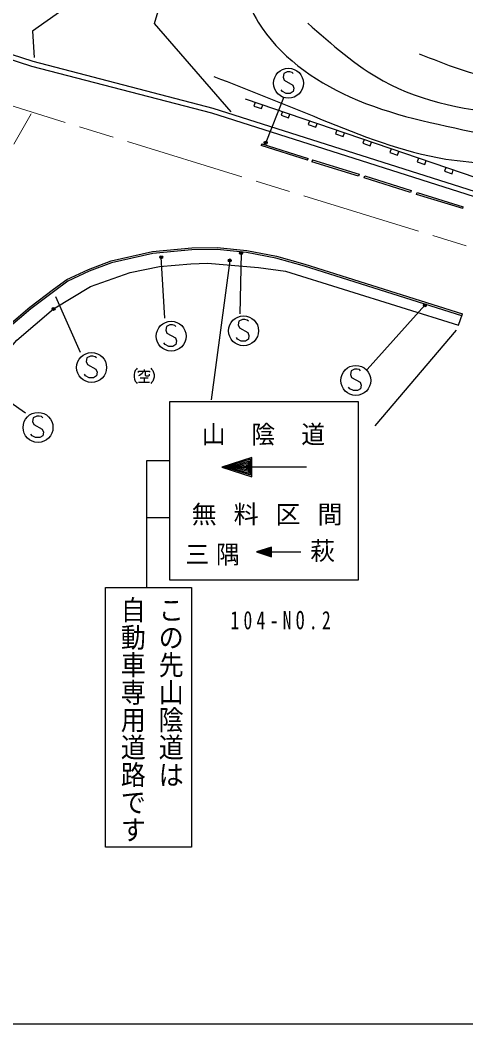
# Model space of a CAD drawing. Units: millimetres, scale not verified. Extents: x 40000 to 680000, y 20000 to 380000.
# Drawn here: x 307099 to 351753, y 205000 to 305459 of the extents above; entities that cross this region are included whole.
import ezdxf
from ezdxf.enums import TextEntityAlignment as Align

# ---------------------------------------------------------------- set-up
doc = ezdxf.new("R2010")
doc.units = ezdxf.units.MM
doc.header["$LTSCALE"] = 1000
doc.linetypes.add('CHAIN', pattern=[18.5, 12, -1.5, 3.5, -1.5])
for name, color, linetype, lineweight in [('M-BGD', 7, 'Continuous', 25), ('M-BMK', 2, 'CHAIN', 13), ('M-STR-STRC', 7, 'Continuous', 25), ('M-TTL-BAND', 7, 'Continuous', 25)]:
    doc.layers.add(name, color=color, linetype=linetype, lineweight=lineweight)
doc.styles.add('@ＭＳ ゴシック', font='')
doc.styles.add('ＭＳ ゴシック', font='')
doc.styles.get('@ＭＳ ゴシック').set_extended_font_data('@MS Gothic')
doc.styles.get('ＭＳ ゴシック').set_extended_font_data('MS Gothic')

msp = doc.modelspace()

# ---------------------------------------------------------------- linework, layer by layer
at = {"layer": 'M-BGD'}
for p, q in [((326414, 296645), (378508, 280093)), ((326263, 296168), (378357, 279616)), ((331320, 293084), (331259, 292893)), ((335876, 291424), (331259, 292893)), ((331320, 293084), (335937, 291615)), ((335876, 291424), (335937, 291615)), ((336393, 291478), (336334, 291287)), ((336393, 291478), (341044, 290039)), ((340985, 289848), (336334, 291287)), ((341044, 290039), (340985, 289848)), ((341576, 289673), (341636, 289864)), ((346216, 288209), (341576, 289673)), ((341636, 289864), (346276, 288400)), ((346276, 288400), (346216, 288209)), ((346810, 288010), (346868, 288202)), ((351433, 286588), (346810, 288010)), ((346868, 288202), (351491, 286779)), ((351433, 286588), (351491, 286779)), ((335634, 281023), (351416, 276055)), ((350996, 274932), (351416, 276055)), ((342666, 264861), (350815, 274431)), ((319516, 270496), (319516, 270336)), ((319117, 269656), (319917, 269657)), ((319517, 269656), (319518, 269216)), ((318958, 269216), (320078, 269217))]:
    msp.add_line(p, q, dxfattribs=at)
for points in [[(316676, 321657), (315555, 315811), (312751, 307481), (308347, 304358), (308507, 301715)], [(328238, 296291), (320549, 305108), (323625, 315462), (325085, 321737)], [(249532, 317873), (252422, 317693), (261940, 316278), (271657, 312677), (294525, 305269), (308229, 300854), (326263, 296168)], [(249563, 318372), (252475, 318191), (262065, 316765), (271821, 313150), (294678, 305745), (308369, 301334), (326389, 296652)], [(329656, 297575), (354199, 289191), (357049, 287231), (363952, 285005)], [(330641, 297238), (330512, 296860), (331269, 296601), (331398, 296980)], [(333368, 296307), (333239, 295928), (333996, 295670), (334125, 296048)], [(336095, 295375), (335966, 294997), (336723, 294738), (336852, 295117)], [(338822, 294444), (338693, 294065), (339450, 293806), (339579, 294185)], [(341549, 293512), (341420, 293134), (342177, 292875), (342306, 293253)], [(344276, 292581), (344147, 292202), (344904, 291943), (345033, 292322)], [(347003, 291649), (346874, 291270), (347631, 291012), (347760, 291390)], [(349730, 290717), (349601, 290339), (350358, 290080), (350487, 290459)], [(351356, 275864), (335579, 280830), (332723, 281644), (329793, 282187), (326829, 282493), (324295, 282469), (320402, 282107), (316268, 281161), (314023, 280325), (311898, 279315), (310565, 278362), (308188, 276567), (305913, 274621), (303899, 272413), (302192, 269999), (300577, 267497), (298062, 263158)], [(308062, 276722), (310445, 278522), (311797, 279488), (313945, 280509), (316210, 281354), (320370, 282305), (324285, 282669), (326839, 282693), (329821, 282385), (332769, 281839), (335634, 281023)], [(310455, 276557), (314144, 278790), (318113, 280199), (321076, 280786), (324198, 281076), (325858, 281117), (330966, 280691), (333680, 280322), (350996, 274932)], [(297889, 263258), (300406, 267602), (302026, 270111), (303743, 272538), (305773, 274765), (308062, 276722)], [(303071, 265478), (301912, 267029), (304115, 270291), (306761, 273418), (310455, 276557)], [(318836, 270615), (318756, 270535), (318636, 270375), (318557, 270175), (318517, 269975), (318517, 269735), (318557, 269535), (318638, 269335), (318758, 269175), (318838, 269095)], [(318957, 270176), (318956, 270336), (320076, 270337), (320077, 270217)], [(319636, 270297), (319637, 269937), (319717, 269857), (319997, 269857), (320077, 269937), (320077, 270017)], [(320196, 270617), (320276, 270537), (320396, 270378), (320477, 270178), (320517, 269978), (320517, 269738), (320477, 269538), (320398, 269338), (320278, 269177), (320198, 269097)], [(319397, 270216), (319317, 270096), (319197, 269976), (319077, 269896), (318957, 269856)]]:
    msp.add_lwpolyline(points, dxfattribs=at)
for radius in [150, 90, 30]:
    msp.add_circle((310455, 276557), radius, dxfattribs=at)
for points, knots in [([(328378, 311835), (329064, 309540), (329749, 307246), (330957, 305253), (332977, 301922), (336458, 299435), (340119, 297782), (344296, 295896), (348708, 295094), (353105, 294135), (355656, 293545), (358126, 292818), (360754, 292623), (363040, 292454), (365445, 292688), (367514, 292090), (370766, 291149), (373187, 288150), (375608, 285152)], [0, 0, 0, 0, 1, 1, 1, 2, 2, 2, 3, 3, 3, 4, 4, 4, 5, 5, 5, 6, 6, 6, 6]), ([(335908, 305164), (338314, 303028), (340719, 300891), (343468, 299383), (347444, 297203), (352139, 296337), (356810, 296003), (360914, 295709), (364999, 295825), (368818, 294580), (370968, 293879), (373033, 292746), (374777, 291289), (376697, 289684), (378228, 287685), (379758, 285685)], [0, 0, 0, 0, 1, 1, 1, 2, 2, 2, 3, 3, 3, 4, 4, 4, 5, 5, 5, 5]), ([(347068, 302095), (349728, 301026), (352388, 299957), (355161, 299561), (358218, 299124), (361411, 299505), (364500, 299116), (367344, 298758), (370098, 297748), (372683, 296448), (375332, 295115), (377803, 293477), (380025, 291556), (381656, 290145), (383153, 288583), (384650, 287020)], [0, 0, 0, 0, 1, 1, 1, 2, 2, 2, 3, 3, 3, 4, 4, 4, 5, 5, 5, 5]), ([(326510, 299828), (330065, 298411), (333620, 296994), (337184, 295558), (341265, 293914), (345357, 292244), (349725, 291556), (352811, 291070), (356034, 291074), (358886, 289955), (360914, 289159), (362754, 287796), (364401, 286308), (365075, 285699), (365716, 285070), (366357, 284440)], [0, 0, 0, 0, 1, 1, 1, 2, 2, 2, 3, 3, 3, 4, 4, 4, 5, 5, 5, 5])]:
    msp.add_open_spline(points, degree=3, knots=knots, dxfattribs=at)
at = {"layer": 'M-BMK'}
for p, q in [((364672, 278887), (303522, 297717)), ((299729, 281352), (308297, 296247))]:
    msp.add_line(p, q, dxfattribs=at)
at = {"layer": 'M-STR-STRC'}
for p, q in [((333489, 297666), (331698, 293196)), ((321606, 275615), (321239, 281727)), ((328101, 281405), (326229, 267440)), ((329231, 282135), (329125, 276062)), ((310637, 277803), (313102, 272213)), ((347643, 276917), (341873, 270492)), ((307642, 266127), (302516, 269718)), ((335780, 260724), (327298, 260724)), ((319810, 255695), (322105, 255695))]:
    msp.add_line(p, q, dxfattribs=at)
for points in [[(334462, 300100), (334342, 300220), (334102, 300280), (333862, 300280), (333502, 300100), (333442, 299740), (333562, 299440), (334402, 298960), (334522, 298660), (334462, 298300), (334162, 298120), (333742, 298120), (333382, 298300), (333262, 298480)], [(329963, 275322), (329843, 275442), (329603, 275502), (329363, 275502), (329003, 275322), (328943, 274962), (329063, 274662), (329903, 274182), (330023, 273882), (329963, 273522), (329663, 273342), (329243, 273342), (328883, 273522), (328763, 273702)], [(322712, 274785), (322592, 274905), (322352, 274965), (322112, 274965), (321752, 274785), (321692, 274425), (321812, 274125), (322652, 273645), (322772, 273345), (322712, 272985), (322412, 272805), (321992, 272805), (321632, 272985), (321512, 273165)], [(314746, 271652), (314626, 271772), (314386, 271832), (314146, 271832), (313786, 271652), (313726, 271292), (313846, 270992), (314686, 270512), (314806, 270212), (314746, 269852), (314446, 269672), (314026, 269672), (313666, 269852), (313546, 270032)], [(341205, 270359), (341085, 270479), (340845, 270539), (340605, 270539), (340245, 270359), (340185, 269999), (340305, 269699), (341145, 269219), (341265, 268919), (341205, 268559), (340905, 268379), (340485, 268379), (340125, 268559), (340005, 268739)], [(309376, 265654), (309256, 265774), (309016, 265834), (308776, 265834), (308416, 265654), (308356, 265294), (308476, 264994), (309316, 264514), (309436, 264214), (309376, 263854), (309076, 263674), (308656, 263674), (308296, 263854), (308176, 264034)], [(319810, 248682), (319810, 261378), (322105, 261378)], [(330773, 252237), (331811, 252237), (335218, 252237)]]:
    msp.add_lwpolyline(points, dxfattribs=at)
for points in [[(340973, 249401), (322105, 249401), (322105, 267302), (340973, 267302)], [(327298, 260724), (330298, 259764), (330298, 261684)], [(327658, 260724), (330178, 259944), (330178, 261504)], [(328018, 260724), (330058, 260124), (330058, 261324)], [(328378, 260724), (329938, 260304), (329938, 261144)], [(328738, 260724), (329818, 260484), (329818, 260964)], [(329218, 260724), (329698, 260664), (329698, 260784)], [(330773, 252237), (332273, 251757), (332273, 252717)], [(330953, 252237), (332213, 251847), (332213, 252627)], [(331133, 252237), (332153, 251937), (332153, 252537)], [(331313, 252237), (332093, 252027), (332093, 252447)], [(331493, 252237), (332033, 252117), (332033, 252357)], [(331733, 252237), (331973, 252207), (331973, 252267)], [(324268, 222679), (315665, 222679), (315665, 248682), (324268, 248682)]]:
    msp.add_lwpolyline(points, close=True, dxfattribs=at)
for centre, radius in [((333982, 299140), 1500), ((331698, 293196), 150), ((331698, 293196), 90), ((331698, 293196), 30), ((321239, 281727), 150), ((321239, 281727), 90), ((321239, 281727), 30), ((328101, 281405), 150), ((328101, 281405), 90), ((328101, 281405), 30), ((329231, 282135), 150), ((329231, 282135), 90), ((329231, 282135), 30), ((347643, 276917), 150), ((347643, 276917), 90), ((347643, 276917), 30), ((322232, 273825), 1500), ((329483, 274362), 1500), ((314266, 270692), 1500), ((340725, 269399), 1500), ((308896, 264694), 1500)]:
    msp.add_circle(centre, radius, dxfattribs=at)
at = {"layer": 'M-TTL-BAND'}
msp.add_line((40000, 205000), (579000, 205000), dxfattribs=at)

# ---------------------------------------------------------------- texts
at = {"layer": 'M-STR-STRC', "style": 'ＭＳ ゴシック'}
msp.add_text('萩', height=1833, dxfattribs=at).set_placement((336145, 250876), align=Align.BOTTOM_LEFT)
at = {"layer": 'M-STR-STRC', "style": '@ＭＳ ゴシック', "width": 1.1}
for s, p in [('自動車専用道路です', (316939, 247830)), ('この先山陰道は', (320735, 247830))]:
    msp.add_text(s, height=1833, rotation=270, dxfattribs=at).set_placement(p, align=Align.BOTTOM_LEFT)
at = {"layer": 'M-STR-STRC', "char_height": 1833, "attachment_point": 7, "style": 'ＭＳ ゴシック'}
for s, insert in [('\\T2.1;\\W0.95;山陰道', (325289, 262876)), ('\\T1.68;無料区間', (324289, 254876)), ('\\T1.29;\\W0.95;三隅', (323663, 250876)), ('\\T1.5;\\W0.7;104-NO.2', (328169, 244461))]:
    msp.add_mtext(s, dxfattribs=dict(at, insert=insert))

doc.saveas('drawing.dxf')
